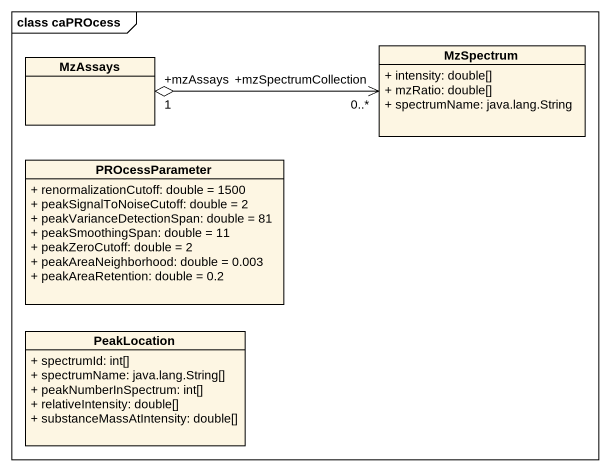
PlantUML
@startuml
mainframe class caPROcess
hide circle
hide empty members
skinparam classAttributeIconSize 0
class MzAssays
class MzSpectrum {
  + intensity: double[]
  + mzRatio: double[]
  + spectrumName: java.lang.String
}
class PROcessParameter {
  + renormalizationCutoff: double = 1500
  + peakSignalToNoiseCutoff: double = 2
  + peakVarianceDetectionSpan: double = 81
  + peakSmoothingSpan: double = 11
  + peakZeroCutoff: double = 2
  + peakAreaNeighborhood: double = 0.003
  + peakAreaRetention: double = 0.2
}
class PeakLocation {
  + spectrumId: int[]
  + spectrumName: java.lang.String[]
  + peakNumberInSpectrum: int[]
  + relativeIntensity: double[]
  + substanceMassAtIntensity: double[]
}
MzAssays "+mzAssays\n1" o-right-> "+mzSpectrumCollection\n0..*" MzSpectrum
@enduml
